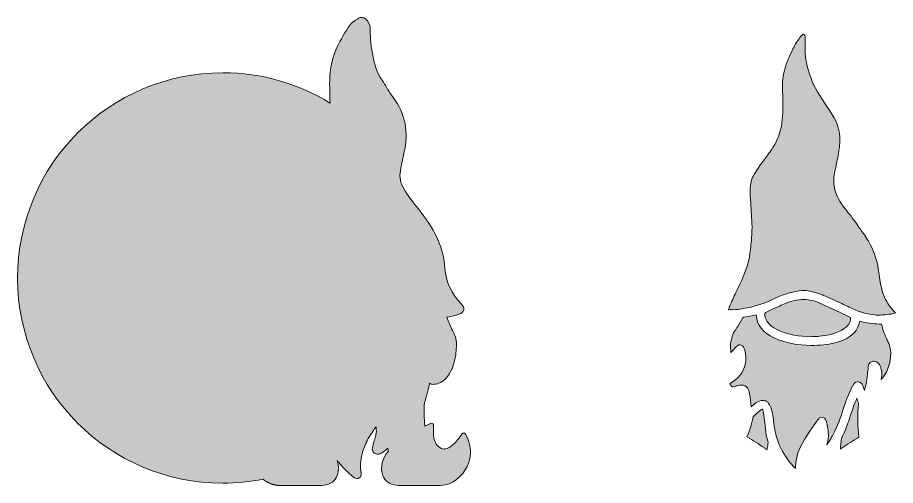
# Model space of a CAD drawing. Extents: x 5196 to 9860, y -2324 to 957.
# Drawn here: x 8253 to 9830, y -1084 to -244 of the extents above; entities that cross this region are included whole.
import ezdxf

# ---------------------------------------------------------------- set-up
doc = ezdxf.new("R2010")
doc.units = 0
doc.header["$MEASUREMENT"] = 0
doc.layers.add('Layer 1', color=7, linetype='Continuous', lineweight=0)

# ---------------------------------------------------------------- blocks, each defined once
blk = doc.blocks.new('Block_7')
at = {"layer": 'Layer 1', "true_color": 0x66b9e0, "transparency": 33554687}
h = blk.add_hatch(color=143, dxfattribs=at)
h.dxf.hatch_style = 2
edge = h.paths.add_edge_path()
edge.add_spline(control_points=[(9830.1, -774.6), (9819.7, -776.7), (9809.1, -777.9), (9799.9, -777.9), (9798.9, -777.9), (9798, -777.9), (9797, -777.9), (9795.9, -777.9), (9794.6, -777.8), (9793, -777.7), (9776.2, -776.5), (9761, -770.2), (9747.1, -763.6), (9742.6, -761.6), (9738.1, -759.5), (9733.6, -757.4), (9723, -752.6), (9712.1, -747.6), (9701.4, -742.8), (9701.2, -742.6), (9700.9, -742.6), (9700.6, -742.5), (9700.5, -742.5), (9700.1, -742.4), (9699.5, -742.1), (9689.6, -738.1), (9677.6, -733.9), (9664.6, -733.9), (9664, -733.9), (9663.4, -733.9), (9662.8, -734), (9662.7, -734), (9662.6, -734), (9662.5, -734), (9647.7, -735.2), (9632.3, -739.4), (9616.7, -746.2), (9616.7, -746.2), (9616.6, -746.3), (9616.5, -746.3), (9613.1, -748), (9609.7, -749.7), (9606.3, -751.2), (9589.7, -758.7), (9574.4, -763.4), (9559.6, -765.6), (9559.5, -765.6), (9559.4, -765.7), (9559.3, -765.7), (9551.1, -767.4), (9543.9, -768.3), (9537.6, -768.3), (9536.4, -768.3), (9535.3, -768.3), (9534.2, -768.2), (9533.9, -768.2), (9533.7, -768.2), (9533.4, -768.2), (9533, -768.2), (9532.4, -768.2), (9531.8, -768.2), (9531.4, -768.3), (9530.8, -768.3), (9530.3, -768.3), (9530.2, -768.3), (9530.1, -768.3), (9529.9, -768.3), (9530.1, -767), (9531.2, -764.5), (9531.7, -763.4), (9531.8, -763.1), (9532, -762.7), (9532.1, -762.4), (9535.7, -754), (9539.7, -745.6), (9543.6, -737.5), (9553, -717.8), (9562.8, -697.5), (9567.3, -675.6), (9567.6, -674.3), (9567.9, -672.9), (9568.1, -671.6), (9568.2, -671.4), (9568.2, -671.1), (9568.2, -670.9), (9568.3, -668.3), (9568.6, -666), (9569.1, -664.4), (9569.2, -664.3), (9569.2, -664.1), (9569.2, -664), (9569.3, -663.8), (9569.3, -663.7), (9569.3, -663.5), (9570.6, -654.1), (9571.6, -642.3), (9572.2, -628.7), (9572.3, -628.6), (9572.3, -628.3), (9572.3, -628.3), (9572.2, -627.3), (9572.3, -626.1), (9572.4, -624.9), (9572.4, -624.9), (9572.4, -624.3), (9572.4, -624.3), (9572.5, -623.2), (9572.6, -622), (9572.6, -620.9), (9572.6, -620.9), (9572.6, -620.8), (9572.6, -620.8), (9572.6, -620.5), (9572.6, -620.3), (9572.6, -620.1), (9572.6, -620.1), (9572.5, -619.1), (9572.5, -619.1), (9571.8, -605.1), (9571, -590.6), (9570.2, -576.4), (9570.2, -576.3), (9570.2, -576.2), (9570.2, -576.1), (9568.5, -558.9), (9568.8, -545.4), (9570.9, -538.1), (9572.6, -532.1), (9574.2, -529.1), (9577.1, -524.6), (9577.1, -524.5), (9577.1, -524.5), (9577.1, -524.5), (9577.2, -524.4), (9577.2, -524.3), (9577.2, -524.2), (9582.1, -515), (9588.5, -506.5), (9594.7, -498.3), (9596.8, -495.6), (9598.9, -492.8), (9600.9, -490), (9606.2, -482.7), (9610.9, -476.1), (9614.8, -468.8), (9614.8, -468.8), (9614.8, -468.8), (9614.8, -468.8), (9614.9, -468.7), (9615, -468.5), (9615, -468.4), (9619.2, -459.3), (9623.9, -446.5), (9625.2, -438.5), (9626.4, -430.8), (9627.3, -422.6), (9627.8, -414.8), (9627.8, -414.7), (9627.8, -414.5), (9627.8, -414.5), (9627.9, -406.3), (9627.9, -398.2), (9627.8, -389.6), (9627.8, -389.6), (9627.8, -388.2), (9627.8, -388.2), (9627.8, -387.3), (9627.8, -386.5), (9627.8, -385.6), (9627.8, -385.6), (9627.8, -385.3), (9627.8, -385.2), (9627.3, -376.7), (9626.8, -367.7), (9627.3, -358.8), (9627.7, -352.2), (9628.7, -346.4), (9630.2, -341.1), (9630.2, -341), (9630.3, -340.9), (9630.3, -340.9), (9632.8, -329.2), (9637.2, -317.6), (9644.7, -303.1), (9644.7, -303), (9644.8, -303), (9644.8, -302.9), (9648, -295.4), (9652.1, -288.2), (9656.9, -281.7), (9657.8, -280.3), (9658.8, -279), (9659.8, -277.8), (9660.8, -276.5), (9661.8, -275.3), (9662.9, -274.6), (9663.6, -274.1), (9664.2, -273.9), (9664.8, -273.8), (9664.9, -273.8), (9664.9, -273.8), (9665, -273.8), (9665.1, -273.8), (9665.2, -273.8), (9665.3, -273.8), (9665.6, -273.9), (9666, -274.1), (9666.3, -274.4), (9666.4, -274.5), (9666.4, -274.5), (9666.5, -274.6), (9667, -275.1), (9667.3, -275.7), (9667.6, -276.4), (9668.2, -278.2), (9668.1, -280.4), (9668.1, -282.8), (9668.1, -282.8), (9668.1, -283.3), (9668.1, -283.3), (9668, -288.3), (9668, -293.3), (9667.9, -298.1), (9667.9, -301), (9667.9, -303.8), (9667.9, -306.6), (9667.9, -306.6), (9667.9, -306.8), (9667.9, -306.8), (9668.2, -314.5), (9669.5, -322.7), (9671.8, -331), (9674.6, -341.3), (9678.2, -352.2), (9682, -362.4), (9682.1, -362.5), (9682.1, -362.6), (9682.1, -362.7), (9682.1, -362.7), (9682.3, -362.9), (9682.3, -362.9), (9682.4, -363.1), (9682.5, -363.4), (9682.6, -363.7), (9692.3, -381.7), (9703.9, -399.1), (9715.1, -415.8), (9715.1, -415.8), (9716.1, -417.2), (9716.1, -417.2), (9727.5, -434.2), (9732, -453), (9729.7, -474.4), (9729.5, -476.1), (9729.3, -477.8), (9729, -479.6), (9728.5, -482.8), (9728, -485.9), (9727.5, -489), (9727.3, -490), (9727.1, -491), (9727, -491.9), (9725.3, -501.5), (9723.4, -510.4), (9721.4, -519), (9719.8, -525.6), (9719.1, -532.1), (9719.3, -538.4), (9719.3, -540.6), (9719.5, -542.8), (9719.8, -545), (9721.2, -556.3), (9725.4, -567), (9732.5, -577.2), (9733.2, -578.2), (9733.8, -579.2), (9734.5, -580.3), (9734.5, -580.3), (9734.5, -580.3), (9734.5, -580.3), (9734.6, -580.4), (9734.7, -580.5), (9734.7, -580.6), (9738, -585), (9741.7, -589.6), (9745.2, -594.1), (9745.9, -595), (9746.6, -595.9), (9747.4, -596.9), (9751.3, -601.8), (9755.2, -606.9), (9758.7, -611.8), (9760.5, -614.2), (9762.1, -616.6), (9763.7, -619), (9763.7, -619.1), (9763.8, -619.2), (9763.9, -619.4), (9766.2, -622.4), (9768.3, -625.4), (9770.3, -628.3), (9781.2, -643.8), (9789.5, -658.2), (9794.5, -674.4), (9794.5, -674.4), (9794.5, -674.4), (9794.5, -674.5), (9797.8, -684), (9799.4, -695), (9800.9, -705.6), (9802.4, -716.8), (9804.1, -728.4), (9807.7, -739), (9807.8, -739.2), (9807.9, -739.4), (9808, -739.6), (9808.7, -741.7), (9809.6, -743.7), (9810.4, -745.6), (9810.5, -745.7), (9810.6, -745.9), (9810.6, -746.1), (9813, -751.2), (9815.8, -756.3), (9818.9, -761), (9819, -761.1), (9819.1, -761.2), (9819.2, -761.3), (9820.9, -763.5), (9822.7, -765.6), (9824.5, -767.8), (9826.4, -770), (9828.3, -772.4), (9830.1, -774.6)], knot_values=[0, 0, 0, 0, 1, 1, 1, 2, 2, 2, 3, 3, 3, 4, 4, 4, 5, 5, 5, 6, 6, 6, 7, 7, 7, 8, 8, 8, 9, 9, 9, 10, 10, 10, 11, 11, 11, 12, 12, 12, 13, 13, 13, 14, 14, 14, 15, 15, 15, 16, 16, 16, 17, 17, 17, 18, 18, 18, 19, 19, 19, 20, 20, 20, 21, 21, 21, 22, 22, 22, 23, 23, 23, 24, 24, 24, 25, 25, 25, 26, 26, 26, 27, 27, 27, 28, 28, 28, 29, 29, 29, 30, 30, 30, 31, 31, 31, 32, 32, 32, 33, 33, 33, 34, 34, 34, 35, 35, 35, 36, 36, 36, 37, 37, 37, 38, 38, 38, 39, 39, 39, 40, 40, 40, 41, 41, 41, 42, 42, 42, 43, 43, 43, 44, 44, 44, 45, 45, 45, 46, 46, 46, 47, 47, 47, 48, 48, 48, 49, 49, 49, 50, 50, 50, 51, 51, 51, 52, 52, 52, 53, 53, 53, 54, 54, 54, 55, 55, 55, 56, 56, 56, 57, 57, 57, 58, 58, 58, 59, 59, 59, 60, 60, 60, 61, 61, 61, 62, 62, 62, 63, 63, 63, 64, 64, 64, 65, 65, 65, 66, 66, 66, 67, 67, 67, 68, 68, 68, 69, 69, 69, 70, 70, 70, 71, 71, 71, 72, 72, 72, 73, 73, 73, 74, 74, 74, 75, 75, 75, 76, 76, 76, 77, 77, 77, 78, 78, 78, 79, 79, 79, 80, 80, 80, 81, 81, 81, 82, 82, 82, 83, 83, 83, 84, 84, 84, 85, 85, 85, 86, 86, 86, 87, 87, 87, 88, 88, 88, 89, 89, 89, 90, 90, 90, 91, 91, 91, 92, 92, 92, 93, 93, 93, 94, 94, 94, 95, 95, 95, 96, 96, 96, 97, 97, 97, 98, 98, 98, 99, 99, 99, 100, 100, 100, 101, 101, 101, 102, 102, 102, 103, 103, 103, 104, 104, 104, 105, 105, 105, 106, 106, 106, 107, 107, 107, 108, 108, 108, 109, 109, 109, 110, 110, 110, 111, 111, 111, 111], degree=3, periodic=0)
at = {"layer": 'Layer 1', "true_color": 0xe89fbb, "transparency": 33554687}
h = blk.add_hatch(color=231, dxfattribs=at)
h.dxf.hatch_style = 2
edge = h.paths.add_edge_path()
edge.add_spline(control_points=[(9749.5, -784.4), (9749.1, -791.5), (9745.5, -797), (9737.6, -802.5), (9724, -811.8), (9707.9, -814.3), (9693.8, -815.9), (9690.2, -816.3), (9686.7, -816.4), (9683.5, -816.5), (9682.2, -816.6), (9681, -816.6), (9679.9, -816.7), (9656.2, -816.4), (9637.3, -812.8), (9620.5, -805.5), (9607.3, -799.9), (9599.6, -792.5), (9596.2, -782.3), (9594.1, -775.9), (9595, -773.7), (9601.2, -771), (9607.2, -768.3), (9613.2, -765.6), (9619.1, -763), (9623, -761.2), (9626.9, -759.4), (9630.9, -757.6), (9642.6, -752.4), (9654, -749.8), (9665, -749.8), (9675.8, -749.8), (9686.6, -752.4), (9697, -757.5), (9714.2, -765.9), (9732.2, -774.2), (9748, -781.4), (9749.3, -782), (9749.6, -782.3), (9749.5, -784.4)], knot_values=[0, 0, 0, 0, 1, 1, 1, 2, 2, 2, 3, 3, 3, 4, 4, 4, 5, 5, 5, 6, 6, 6, 7, 7, 7, 8, 8, 8, 9, 9, 9, 10, 10, 10, 11, 11, 11, 12, 12, 12, 13, 13, 13, 13], degree=3, periodic=0)
at = {"layer": 'Layer 1', "true_color": 0xf1ebea, "transparency": 33554687}
h = blk.add_hatch(color=7, dxfattribs=at)
h.dxf.hatch_style = 2
edge = h.paths.add_edge_path()
edge.add_spline(control_points=[(9804.4, -893.4), (9805.5, -887.9), (9806.2, -882.3), (9804.7, -876.3), (9804.6, -875.8), (9804.4, -875.3), (9804.3, -874.9), (9803.9, -873.2), (9803.5, -871.3), (9802.6, -869.4), (9801.3, -866.8), (9798.3, -860.7), (9791.5, -860.7), (9790.8, -860.7), (9790.1, -860.8), (9789.5, -860.9), (9781.7, -862.2), (9781.1, -869.6), (9780.8, -873.1), (9779.7, -886.9), (9778.3, -900.4), (9774.5, -913.4), (9773.6, -910.8), (9772.8, -908.3), (9771.9, -905.9), (9771.2, -903.8), (9769.2, -898.4), (9763.5, -897.7), (9763.1, -897.7), (9762.7, -897.6), (9762.3, -897.6), (9756.9, -897.6), (9754.6, -902.3), (9753.4, -904.7), (9753.4, -904.7), (9753.2, -905.1), (9753.2, -905.1), (9745.8, -919.8), (9740.3, -933.4), (9736.3, -946.8), (9731.3, -963.6), (9725.5, -978.2), (9718.7, -991.2), (9717.8, -992.9), (9716.9, -994.5), (9716.1, -996), (9713.9, -999.9), (9711.6, -1003.7), (9708.9, -1007.7), (9708.2, -1008.8), (9707.6, -1009.8), (9706.9, -1010.8), (9707.1, -1009.9), (9707.4, -1009.1), (9707.6, -1008.3), (9711.1, -995.7), (9709.6, -983.6), (9706.1, -969.4), (9704.7, -963.5), (9701, -961.4), (9697.9, -961.4), (9696.3, -961.4), (9693.3, -962), (9690.6, -966), (9687.8, -970.1), (9684.9, -974.2), (9682.1, -978.2), (9668.6, -997.3), (9654.7, -1017), (9651.3, -1042.2), (9650.8, -1046), (9650.6, -1049.8), (9650.4, -1053.7), (9628.1, -1030.2), (9615.6, -1004.8), (9612.1, -976.1), (9612, -974.7), (9611.8, -973.2), (9611.6, -971.7), (9610.6, -962.9), (9609.6, -953.7), (9606.6, -944.9), (9603.5, -935.7), (9598.6, -931.1), (9592, -931.1), (9588.3, -931.1), (9584.2, -932.6), (9579.5, -935.7), (9576.3, -937.8), (9573.4, -940.2), (9570.7, -942.7), (9570.3, -934.6), (9569.8, -926.9), (9568.1, -919.2), (9566.4, -911.3), (9563.9, -903.7), (9554, -903.7), (9551.8, -903.7), (9549.1, -904.1), (9545.6, -904.9), (9544.7, -905.1), (9543.8, -905.3), (9542.9, -905.6), (9541.3, -906), (9539.7, -906.4), (9538.2, -906.6), (9538, -906.7), (9537.7, -906.7), (9537.5, -906.7), (9536, -906.7), (9534.8, -906), (9533, -902.1), (9532.8, -901.6), (9532.8, -901.4), (9532.8, -901.4), (9533, -900.9), (9534.6, -899.9), (9535.1, -899.6), (9547.1, -892.4), (9555, -882.9), (9559.1, -870.6), (9562.4, -860.7), (9562.4, -850.5), (9559.1, -839.3), (9557.1, -832.8), (9553.6, -831.4), (9550.9, -831.4), (9548.4, -831.4), (9545.9, -832.7), (9543.3, -835.5), (9540.3, -838.6), (9537.6, -841.7), (9534.6, -845.3), (9533.1, -834.5), (9533.9, -825.1), (9537, -815.8), (9539.2, -809.5), (9542.8, -804.1), (9546.8, -798.3), (9550.3, -793.1), (9553.9, -787.8), (9556.4, -781.7), (9556.5, -781.7), (9556.7, -781.6), (9556.8, -781.6), (9557.1, -781.6), (9557.5, -781.5), (9557.8, -781.5), (9564.4, -780.4), (9572.2, -779.1), (9580.1, -777.7), (9581, -795.9), (9591.6, -809.4), (9612.4, -818.9), (9632.4, -828), (9654, -832.4), (9678.6, -832.4), (9685.9, -832.4), (9693.6, -832), (9701.5, -831.2), (9714.8, -829.8), (9725.5, -827.3), (9734.9, -823.3), (9753.6, -815.5), (9761.7, -806.6), (9766.1, -788.8), (9777.6, -792.3), (9789.4, -794), (9801.3, -794), (9802.4, -794), (9803.5, -794), (9804.6, -794), (9804.6, -794), (9804.9, -794), (9804.9, -794), (9805, -794), (9805.1, -794), (9805.2, -794), (9805.3, -794.1), (9805.3, -794.2), (9805.3, -794.3), (9807.1, -804.6), (9811.3, -813.8), (9815.4, -822.7), (9816.5, -825.1), (9817.6, -827.6), (9818.6, -830), (9826.2, -847.5), (9818.8, -880.1), (9804.4, -893.4)], knot_values=[0, 0, 0, 0, 1, 1, 1, 2, 2, 2, 3, 3, 3, 4, 4, 4, 5, 5, 5, 6, 6, 6, 7, 7, 7, 8, 8, 8, 9, 9, 9, 10, 10, 10, 11, 11, 11, 12, 12, 12, 13, 13, 13, 14, 14, 14, 15, 15, 15, 16, 16, 16, 17, 17, 17, 18, 18, 18, 19, 19, 19, 20, 20, 20, 21, 21, 21, 22, 22, 22, 23, 23, 23, 24, 24, 24, 25, 25, 25, 26, 26, 26, 27, 27, 27, 28, 28, 28, 29, 29, 29, 30, 30, 30, 31, 31, 31, 32, 32, 32, 33, 33, 33, 34, 34, 34, 35, 35, 35, 36, 36, 36, 37, 37, 37, 38, 38, 38, 39, 39, 39, 40, 40, 40, 41, 41, 41, 42, 42, 42, 43, 43, 43, 44, 44, 44, 45, 45, 45, 46, 46, 46, 47, 47, 47, 48, 48, 48, 49, 49, 49, 50, 50, 50, 51, 51, 51, 52, 52, 52, 53, 53, 53, 54, 54, 54, 55, 55, 55, 56, 56, 56, 57, 57, 57, 58, 58, 58, 59, 59, 59, 60, 60, 60, 61, 61, 61, 62, 62, 62, 63, 63, 63, 63], degree=3, periodic=0)
at = {"layer": 'Layer 1', "true_color": 0xe8c1bb, "transparency": 33554687}
h = blk.add_hatch(color=254, dxfattribs=at)
h.dxf.hatch_style = 2
edge = h.paths.add_edge_path()
edge.add_spline(control_points=[(9764.4, -997.2), (9754, -1003.1), (9744, -1009.7), (9734.4, -1016.6), (9733.3, -1017.4), (9732.2, -1018.2), (9731.2, -1019), (9731.1, -1012.8), (9732, -1006.2), (9733, -999.4), (9740.4, -985.8), (9745, -971.6), (9749.5, -957.9), (9753, -947.1), (9756.3, -936.9), (9760.9, -927), (9761.7, -930.1), (9762.6, -933.4), (9763.5, -936.7), (9761.6, -956.7), (9761.8, -977), (9764.4, -997.2)], knot_values=[0, 0, 0, 0, 1, 1, 1, 2, 2, 2, 3, 3, 3, 4, 4, 4, 5, 5, 5, 6, 6, 6, 7, 7, 7, 7], degree=3, periodic=0)
h = blk.add_hatch(color=254, dxfattribs=at)
h.dxf.hatch_style = 2
edge = h.paths.add_edge_path()
edge.add_spline(control_points=[(9601.5, -1007), (9601.2, -1007.7), (9601.1, -1008.4), (9601, -1009.2), (9600.8, -1012.8), (9600, -1016.3), (9598.8, -1019.7), (9597.5, -1018.7), (9596.1, -1017.7), (9594.6, -1016.6), (9584.7, -1009.3), (9574.2, -1002.6), (9563.4, -996.5), (9567.6, -986.7), (9572.3, -974.3), (9574.5, -960.8), (9579.1, -955.7), (9584.1, -951.2), (9589.6, -947.5), (9590.3, -947), (9590.8, -946.8), (9591.1, -946.7), (9591.2, -946.9), (9591.5, -947.4), (9591.8, -948.3), (9593.8, -954.3), (9594.3, -960.5), (9594.9, -967.1), (9595, -968.3), (9595.1, -969.6), (9595.2, -970.8), (9596, -979.1), (9596.9, -986.4), (9598, -993.1), (9598.1, -993.5), (9598.1, -993.9), (9598.1, -994.3), (9598.2, -994.5), (9598.2, -994.7), (9598.3, -994.9), (9599.5, -999.1), (9600.6, -1003.5), (9601.5, -1007)], knot_values=[0, 0, 0, 0, 1, 1, 1, 2, 2, 2, 3, 3, 3, 4, 4, 4, 5, 5, 5, 6, 6, 6, 7, 7, 7, 8, 8, 8, 9, 9, 9, 10, 10, 10, 11, 11, 11, 12, 12, 12, 13, 13, 13, 14, 14, 14, 14], degree=3, periodic=0)
at = {"layer": 'Layer 1'}
for points, knots in [([(9830.1, -774.6), (9819.7, -776.7), (9809.1, -777.9), (9799.9, -777.9), (9798.9, -777.9), (9798, -777.9), (9797, -777.9), (9795.9, -777.9), (9794.6, -777.8), (9793, -777.7), (9776.2, -776.5), (9761, -770.2), (9747.1, -763.6), (9742.6, -761.6), (9738.1, -759.5), (9733.6, -757.4), (9723, -752.6), (9712.1, -747.6), (9701.4, -742.8), (9701.2, -742.6), (9700.9, -742.6), (9700.6, -742.5), (9700.5, -742.5), (9700.1, -742.4), (9699.5, -742.1), (9689.6, -738.1), (9677.6, -733.9), (9664.6, -733.9), (9664, -733.9), (9663.4, -733.9), (9662.8, -734), (9662.7, -734), (9662.6, -734), (9662.5, -734), (9647.7, -735.2), (9632.3, -739.4), (9616.7, -746.2), (9616.7, -746.2), (9616.6, -746.3), (9616.5, -746.3), (9613.1, -748), (9609.7, -749.7), (9606.3, -751.2), (9589.7, -758.7), (9574.4, -763.4), (9559.6, -765.6), (9559.5, -765.6), (9559.4, -765.7), (9559.3, -765.7), (9551.1, -767.4), (9543.9, -768.3), (9537.6, -768.3), (9536.4, -768.3), (9535.3, -768.3), (9534.2, -768.2), (9533.9, -768.2), (9533.7, -768.2), (9533.4, -768.2), (9533, -768.2), (9532.4, -768.2), (9531.8, -768.2), (9531.4, -768.3), (9530.8, -768.3), (9530.3, -768.3), (9530.2, -768.3), (9530.1, -768.3), (9529.9, -768.3), (9530.1, -767), (9531.2, -764.5), (9531.7, -763.4), (9531.8, -763.1), (9532, -762.7), (9532.1, -762.4), (9535.7, -754), (9539.7, -745.6), (9543.6, -737.5), (9553, -717.8), (9562.8, -697.5), (9567.3, -675.6), (9567.6, -674.3), (9567.9, -672.9), (9568.1, -671.6), (9568.2, -671.4), (9568.2, -671.1), (9568.2, -670.9), (9568.3, -668.3), (9568.6, -666), (9569.1, -664.4), (9569.2, -664.3), (9569.2, -664.1), (9569.2, -664), (9569.3, -663.8), (9569.3, -663.7), (9569.3, -663.5), (9570.6, -654.1), (9571.6, -642.3), (9572.2, -628.7), (9572.3, -628.6), (9572.3, -628.3), (9572.3, -628.3), (9572.2, -627.3), (9572.3, -626.1), (9572.4, -624.9), (9572.4, -624.9), (9572.4, -624.3), (9572.4, -624.3), (9572.5, -623.2), (9572.6, -622), (9572.6, -620.9), (9572.6, -620.9), (9572.6, -620.8), (9572.6, -620.8), (9572.6, -620.5), (9572.6, -620.3), (9572.6, -620.1), (9572.6, -620.1), (9572.5, -619.1), (9572.5, -619.1), (9571.8, -605.1), (9571, -590.6), (9570.2, -576.4), (9570.2, -576.3), (9570.2, -576.2), (9570.2, -576.1), (9568.5, -558.9), (9568.8, -545.4), (9570.9, -538.1), (9572.6, -532.1), (9574.2, -529.1), (9577.1, -524.6), (9577.1, -524.5), (9577.1, -524.5), (9577.1, -524.5), (9577.2, -524.4), (9577.2, -524.3), (9577.2, -524.2), (9582.1, -515), (9588.5, -506.5), (9594.7, -498.3), (9596.8, -495.6), (9598.9, -492.8), (9600.9, -490), (9606.2, -482.7), (9610.9, -476.1), (9614.8, -468.8), (9614.8, -468.8), (9614.8, -468.8), (9614.8, -468.8), (9614.9, -468.7), (9615, -468.5), (9615, -468.4), (9619.2, -459.3), (9623.9, -446.5), (9625.2, -438.5), (9626.4, -430.8), (9627.3, -422.6), (9627.8, -414.8), (9627.8, -414.7), (9627.8, -414.5), (9627.8, -414.5), (9627.9, -406.3), (9627.9, -398.2), (9627.8, -389.6), (9627.8, -389.6), (9627.8, -388.2), (9627.8, -388.2), (9627.8, -387.3), (9627.8, -386.5), (9627.8, -385.6), (9627.8, -385.6), (9627.8, -385.3), (9627.8, -385.2), (9627.3, -376.7), (9626.8, -367.7), (9627.3, -358.8), (9627.7, -352.2), (9628.7, -346.4), (9630.2, -341.1), (9630.2, -341), (9630.3, -340.9), (9630.3, -340.9), (9632.8, -329.2), (9637.2, -317.6), (9644.7, -303.1), (9644.7, -303), (9644.8, -303), (9644.8, -302.9), (9648, -295.4), (9652.1, -288.2), (9656.9, -281.7), (9657.8, -280.3), (9658.8, -279), (9659.8, -277.8), (9660.8, -276.5), (9661.8, -275.3), (9662.9, -274.6), (9663.6, -274.1), (9664.2, -273.9), (9664.8, -273.8), (9664.9, -273.8), (9664.9, -273.8), (9665, -273.8), (9665.1, -273.8), (9665.2, -273.8), (9665.3, -273.8), (9665.6, -273.9), (9666, -274.1), (9666.3, -274.4), (9666.4, -274.5), (9666.4, -274.5), (9666.5, -274.6), (9667, -275.1), (9667.3, -275.7), (9667.6, -276.4), (9668.2, -278.2), (9668.1, -280.4), (9668.1, -282.8), (9668.1, -282.8), (9668.1, -283.3), (9668.1, -283.3), (9668, -288.3), (9668, -293.3), (9667.9, -298.1), (9667.9, -301), (9667.9, -303.8), (9667.9, -306.6), (9667.9, -306.6), (9667.9, -306.8), (9667.9, -306.8), (9668.2, -314.5), (9669.5, -322.7), (9671.8, -331), (9674.6, -341.3), (9678.2, -352.2), (9682, -362.4), (9682.1, -362.5), (9682.1, -362.6), (9682.1, -362.7), (9682.1, -362.7), (9682.3, -362.9), (9682.3, -362.9), (9682.4, -363.1), (9682.5, -363.4), (9682.6, -363.7), (9692.3, -381.7), (9703.9, -399.1), (9715.1, -415.8), (9715.1, -415.8), (9716.1, -417.2), (9716.1, -417.2), (9727.5, -434.2), (9732, -453), (9729.7, -474.4), (9729.5, -476.1), (9729.3, -477.8), (9729, -479.6), (9728.5, -482.8), (9728, -485.9), (9727.5, -489), (9727.3, -490), (9727.1, -491), (9727, -491.9), (9725.3, -501.5), (9723.4, -510.4), (9721.4, -519), (9719.8, -525.6), (9719.1, -532.1), (9719.3, -538.4), (9719.3, -540.6), (9719.5, -542.8), (9719.8, -545), (9721.2, -556.3), (9725.4, -567), (9732.5, -577.2), (9733.2, -578.2), (9733.8, -579.2), (9734.5, -580.3), (9734.5, -580.3), (9734.5, -580.3), (9734.5, -580.3), (9734.6, -580.4), (9734.7, -580.5), (9734.7, -580.6), (9738, -585), (9741.7, -589.6), (9745.2, -594.1), (9745.9, -595), (9746.6, -595.9), (9747.4, -596.9), (9751.3, -601.8), (9755.2, -606.9), (9758.7, -611.8), (9760.5, -614.2), (9762.1, -616.6), (9763.7, -619), (9763.7, -619.1), (9763.8, -619.2), (9763.9, -619.4), (9766.2, -622.4), (9768.3, -625.4), (9770.3, -628.3), (9781.2, -643.8), (9789.5, -658.2), (9794.5, -674.4), (9794.5, -674.4), (9794.5, -674.4), (9794.5, -674.5), (9797.8, -684), (9799.4, -695), (9800.9, -705.6), (9802.4, -716.8), (9804.1, -728.4), (9807.7, -739), (9807.8, -739.2), (9807.9, -739.4), (9808, -739.6), (9808.7, -741.7), (9809.6, -743.7), (9810.4, -745.6), (9810.5, -745.7), (9810.6, -745.9), (9810.6, -746.1), (9813, -751.2), (9815.8, -756.3), (9818.9, -761), (9819, -761.1), (9819.1, -761.2), (9819.2, -761.3), (9820.9, -763.5), (9822.7, -765.6), (9824.5, -767.8), (9826.4, -770), (9828.3, -772.4), (9830.1, -774.6)], [0, 0, 0, 0, 1, 1, 1, 2, 2, 2, 3, 3, 3, 4, 4, 4, 5, 5, 5, 6, 6, 6, 7, 7, 7, 8, 8, 8, 9, 9, 9, 10, 10, 10, 11, 11, 11, 12, 12, 12, 13, 13, 13, 14, 14, 14, 15, 15, 15, 16, 16, 16, 17, 17, 17, 18, 18, 18, 19, 19, 19, 20, 20, 20, 21, 21, 21, 22, 22, 22, 23, 23, 23, 24, 24, 24, 25, 25, 25, 26, 26, 26, 27, 27, 27, 28, 28, 28, 29, 29, 29, 30, 30, 30, 31, 31, 31, 32, 32, 32, 33, 33, 33, 34, 34, 34, 35, 35, 35, 36, 36, 36, 37, 37, 37, 38, 38, 38, 39, 39, 39, 40, 40, 40, 41, 41, 41, 42, 42, 42, 43, 43, 43, 44, 44, 44, 45, 45, 45, 46, 46, 46, 47, 47, 47, 48, 48, 48, 49, 49, 49, 50, 50, 50, 51, 51, 51, 52, 52, 52, 53, 53, 53, 54, 54, 54, 55, 55, 55, 56, 56, 56, 57, 57, 57, 58, 58, 58, 59, 59, 59, 60, 60, 60, 61, 61, 61, 62, 62, 62, 63, 63, 63, 64, 64, 64, 65, 65, 65, 66, 66, 66, 67, 67, 67, 68, 68, 68, 69, 69, 69, 70, 70, 70, 71, 71, 71, 72, 72, 72, 73, 73, 73, 74, 74, 74, 75, 75, 75, 76, 76, 76, 77, 77, 77, 78, 78, 78, 79, 79, 79, 80, 80, 80, 81, 81, 81, 82, 82, 82, 83, 83, 83, 84, 84, 84, 85, 85, 85, 86, 86, 86, 87, 87, 87, 88, 88, 88, 89, 89, 89, 90, 90, 90, 91, 91, 91, 92, 92, 92, 93, 93, 93, 94, 94, 94, 95, 95, 95, 96, 96, 96, 97, 97, 97, 98, 98, 98, 99, 99, 99, 100, 100, 100, 101, 101, 101, 102, 102, 102, 103, 103, 103, 104, 104, 104, 105, 105, 105, 106, 106, 106, 107, 107, 107, 108, 108, 108, 109, 109, 109, 110, 110, 110, 111, 111, 111, 111]), ([(9749.5, -784.4), (9749.1, -791.5), (9745.5, -797), (9737.6, -802.5), (9724, -811.8), (9707.9, -814.3), (9693.8, -815.9), (9690.2, -816.3), (9686.7, -816.4), (9683.5, -816.5), (9682.2, -816.6), (9681, -816.6), (9679.9, -816.7), (9656.2, -816.4), (9637.3, -812.8), (9620.5, -805.5), (9607.3, -799.9), (9599.6, -792.5), (9596.2, -782.3), (9594.1, -775.9), (9595, -773.7), (9601.2, -771), (9607.2, -768.3), (9613.2, -765.6), (9619.1, -763), (9623, -761.2), (9626.9, -759.4), (9630.9, -757.6), (9642.6, -752.4), (9654, -749.8), (9665, -749.8), (9675.8, -749.8), (9686.6, -752.4), (9697, -757.5), (9714.2, -765.9), (9732.2, -774.2), (9748, -781.4), (9749.3, -782), (9749.6, -782.3), (9749.5, -784.4)], [0, 0, 0, 0, 1, 1, 1, 2, 2, 2, 3, 3, 3, 4, 4, 4, 5, 5, 5, 6, 6, 6, 7, 7, 7, 8, 8, 8, 9, 9, 9, 10, 10, 10, 11, 11, 11, 12, 12, 12, 13, 13, 13, 13]), ([(9804.4, -893.4), (9805.5, -887.9), (9806.2, -882.3), (9804.7, -876.3), (9804.6, -875.8), (9804.4, -875.3), (9804.3, -874.9), (9803.9, -873.2), (9803.5, -871.3), (9802.6, -869.4), (9801.3, -866.8), (9798.3, -860.7), (9791.5, -860.7), (9790.8, -860.7), (9790.1, -860.8), (9789.5, -860.9), (9781.7, -862.2), (9781.1, -869.6), (9780.8, -873.1), (9779.7, -886.9), (9778.3, -900.4), (9774.5, -913.4), (9773.6, -910.8), (9772.8, -908.3), (9771.9, -905.9), (9771.2, -903.8), (9769.2, -898.4), (9763.5, -897.7), (9763.1, -897.7), (9762.7, -897.6), (9762.3, -897.6), (9756.9, -897.6), (9754.6, -902.3), (9753.4, -904.7), (9753.4, -904.7), (9753.2, -905.1), (9753.2, -905.1), (9745.8, -919.8), (9740.3, -933.4), (9736.3, -946.8), (9731.3, -963.6), (9725.5, -978.2), (9718.7, -991.2), (9717.8, -992.9), (9716.9, -994.5), (9716.1, -996), (9713.9, -999.9), (9711.6, -1003.7), (9708.9, -1007.7), (9708.2, -1008.8), (9707.6, -1009.8), (9706.9, -1010.8), (9707.1, -1009.9), (9707.4, -1009.1), (9707.6, -1008.3), (9711.1, -995.7), (9709.6, -983.6), (9706.1, -969.4), (9704.7, -963.5), (9701, -961.4), (9697.9, -961.4), (9696.3, -961.4), (9693.3, -962), (9690.6, -966), (9687.8, -970.1), (9684.9, -974.2), (9682.1, -978.2), (9668.6, -997.3), (9654.7, -1017), (9651.3, -1042.2), (9650.8, -1046), (9650.6, -1049.8), (9650.4, -1053.7), (9628.1, -1030.2), (9615.6, -1004.8), (9612.1, -976.1), (9612, -974.7), (9611.8, -973.2), (9611.6, -971.7), (9610.6, -962.9), (9609.6, -953.7), (9606.6, -944.9), (9603.5, -935.7), (9598.6, -931.1), (9592, -931.1), (9588.3, -931.1), (9584.2, -932.6), (9579.5, -935.7), (9576.3, -937.8), (9573.4, -940.2), (9570.7, -942.7), (9570.3, -934.6), (9569.8, -926.9), (9568.1, -919.2), (9566.4, -911.3), (9563.9, -903.7), (9554, -903.7), (9551.8, -903.7), (9549.1, -904.1), (9545.6, -904.9), (9544.7, -905.1), (9543.8, -905.3), (9542.9, -905.6), (9541.3, -906), (9539.7, -906.4), (9538.2, -906.6), (9538, -906.7), (9537.7, -906.7), (9537.5, -906.7), (9536, -906.7), (9534.8, -906), (9533, -902.1), (9532.8, -901.6), (9532.8, -901.4), (9532.8, -901.4), (9533, -900.9), (9534.6, -899.9), (9535.1, -899.6), (9547.1, -892.4), (9555, -882.9), (9559.1, -870.6), (9562.4, -860.7), (9562.4, -850.5), (9559.1, -839.3), (9557.1, -832.8), (9553.6, -831.4), (9550.9, -831.4), (9548.4, -831.4), (9545.9, -832.7), (9543.3, -835.5), (9540.3, -838.6), (9537.6, -841.7), (9534.6, -845.3), (9533.1, -834.5), (9533.9, -825.1), (9537, -815.8), (9539.2, -809.5), (9542.8, -804.1), (9546.8, -798.3), (9550.3, -793.1), (9553.9, -787.8), (9556.4, -781.7), (9556.5, -781.7), (9556.7, -781.6), (9556.8, -781.6), (9557.1, -781.6), (9557.5, -781.5), (9557.8, -781.5), (9564.4, -780.4), (9572.2, -779.1), (9580.1, -777.7), (9581, -795.9), (9591.6, -809.4), (9612.4, -818.9), (9632.4, -828), (9654, -832.4), (9678.6, -832.4), (9685.9, -832.4), (9693.6, -832), (9701.5, -831.2), (9714.8, -829.8), (9725.5, -827.3), (9734.9, -823.3), (9753.6, -815.5), (9761.7, -806.6), (9766.1, -788.8), (9777.6, -792.3), (9789.4, -794), (9801.3, -794), (9802.4, -794), (9803.5, -794), (9804.6, -794), (9804.6, -794), (9804.9, -794), (9804.9, -794), (9805, -794), (9805.1, -794), (9805.2, -794), (9805.3, -794.1), (9805.3, -794.2), (9805.3, -794.3), (9807.1, -804.6), (9811.3, -813.8), (9815.4, -822.7), (9816.5, -825.1), (9817.6, -827.6), (9818.6, -830), (9826.2, -847.5), (9818.8, -880.1), (9804.4, -893.4)], [0, 0, 0, 0, 1, 1, 1, 2, 2, 2, 3, 3, 3, 4, 4, 4, 5, 5, 5, 6, 6, 6, 7, 7, 7, 8, 8, 8, 9, 9, 9, 10, 10, 10, 11, 11, 11, 12, 12, 12, 13, 13, 13, 14, 14, 14, 15, 15, 15, 16, 16, 16, 17, 17, 17, 18, 18, 18, 19, 19, 19, 20, 20, 20, 21, 21, 21, 22, 22, 22, 23, 23, 23, 24, 24, 24, 25, 25, 25, 26, 26, 26, 27, 27, 27, 28, 28, 28, 29, 29, 29, 30, 30, 30, 31, 31, 31, 32, 32, 32, 33, 33, 33, 34, 34, 34, 35, 35, 35, 36, 36, 36, 37, 37, 37, 38, 38, 38, 39, 39, 39, 40, 40, 40, 41, 41, 41, 42, 42, 42, 43, 43, 43, 44, 44, 44, 45, 45, 45, 46, 46, 46, 47, 47, 47, 48, 48, 48, 49, 49, 49, 50, 50, 50, 51, 51, 51, 52, 52, 52, 53, 53, 53, 54, 54, 54, 55, 55, 55, 56, 56, 56, 57, 57, 57, 58, 58, 58, 59, 59, 59, 60, 60, 60, 61, 61, 61, 62, 62, 62, 63, 63, 63, 63]), ([(9764.4, -997.2), (9754, -1003.1), (9744, -1009.7), (9734.4, -1016.6), (9733.3, -1017.4), (9732.2, -1018.2), (9731.2, -1019), (9731.1, -1012.8), (9732, -1006.2), (9733, -999.4), (9740.4, -985.8), (9745, -971.6), (9749.5, -957.9), (9753, -947.1), (9756.3, -936.9), (9760.9, -927), (9761.7, -930.1), (9762.6, -933.4), (9763.5, -936.7), (9761.6, -956.7), (9761.8, -977), (9764.4, -997.2)], [0, 0, 0, 0, 1, 1, 1, 2, 2, 2, 3, 3, 3, 4, 4, 4, 5, 5, 5, 6, 6, 6, 7, 7, 7, 7]), ([(9601.5, -1007), (9601.2, -1007.7), (9601.1, -1008.4), (9601, -1009.2), (9600.8, -1012.8), (9600, -1016.3), (9598.8, -1019.7), (9597.5, -1018.7), (9596.1, -1017.7), (9594.6, -1016.6), (9584.7, -1009.3), (9574.2, -1002.6), (9563.4, -996.5), (9567.6, -986.7), (9572.3, -974.3), (9574.5, -960.8), (9579.1, -955.7), (9584.1, -951.2), (9589.6, -947.5), (9590.3, -947), (9590.8, -946.8), (9591.1, -946.7), (9591.2, -946.9), (9591.5, -947.4), (9591.8, -948.3), (9593.8, -954.3), (9594.3, -960.5), (9594.9, -967.1), (9595, -968.3), (9595.1, -969.6), (9595.2, -970.8), (9596, -979.1), (9596.9, -986.4), (9598, -993.1), (9598.1, -993.5), (9598.1, -993.9), (9598.1, -994.3), (9598.2, -994.5), (9598.2, -994.7), (9598.3, -994.9), (9599.5, -999.1), (9600.6, -1003.5), (9601.5, -1007)], [0, 0, 0, 0, 1, 1, 1, 2, 2, 2, 3, 3, 3, 4, 4, 4, 5, 5, 5, 6, 6, 6, 7, 7, 7, 8, 8, 8, 9, 9, 9, 10, 10, 10, 11, 11, 11, 12, 12, 12, 13, 13, 13, 14, 14, 14, 14])]:
    blk.add_open_spline(points, degree=3, knots=knots, dxfattribs=at)

msp = doc.modelspace()

# ---------------------------------------------------------------- hatches: boundary and pattern name
at = {"layer": 'Layer 1', "true_color": 0xe6e7e8, "transparency": 33554687}
h = msp.add_hatch(color=254, dxfattribs=at)
h.dxf.hatch_style = 2
edge = h.paths.add_edge_path()
edge.add_spline(control_points=[(9057.9, -991.6), (9057.2, -990.5), (9055.9, -989.7), (9054.5, -989.7), (9054.5, -989.7), (9054.5, -989.7), (9054.5, -989.7), (9053.1, -989.7), (9051.8, -990.5), (9051.1, -991.6), (9046.7, -998.8), (9041.3, -1005.2), (9035.1, -1010.8), (9031.6, -1013.9), (9026.5, -1018), (9020.8, -1018.4), (9020.5, -1018.4), (9020.1, -1018.5), (9019.8, -1018.5), (9012, -1018.5), (9005.2, -1011.4), (9002.6, -1004.4), (8999.3, -995.7), (9000, -985.5), (9000.6, -976.6), (9000.7, -975.2), (9000.1, -973.8), (8998.9, -973), (8998.2, -972.5), (8997.4, -972.3), (8996.6, -972.3), (8996.1, -972.3), (8995.5, -972.4), (8995, -972.6), (8991.6, -974.2), (8988.2, -975.8), (8984.9, -977.4), (8983.5, -963.4), (8983.2, -949.2), (8984.2, -935), (8985.1, -933.5), (8985.5, -931.9), (8985.8, -930.6), (8985.9, -930.2), (8986, -929.8), (8986.1, -929.4), (8989.1, -919.3), (8991.5, -909.6), (8993.3, -900.3), (8995, -901.6), (8997.2, -902.3), (9000, -902.3), (9000.9, -902.3), (9001.9, -902.2), (9002.8, -902.1), (9003.2, -902), (9003.5, -902), (9003.9, -901.9), (9003.9, -901.9), (9004.2, -901.9), (9004.2, -901.9), (9012.5, -900.5), (9019.9, -895.8), (9025.1, -888.8), (9027.8, -885.1), (9030.4, -880.7), (9033.3, -875), (9033.7, -874.3), (9034.1, -873.2), (9037.4, -862.2), (9040, -853.9), (9041.3, -844.8), (9041.4, -835.2), (9041.4, -833.4), (9041.4, -831.5), (9041.6, -829.5), (9042.1, -821.1), (9038.3, -813.5), (9034.9, -806.7), (9034.9, -806.7), (9034.4, -805.7), (9034.4, -805.7), (9030.1, -797.2), (9027.1, -790), (9024.8, -782.9), (9024.6, -782.4), (9024.5, -782.1), (9024.5, -781.9), (9024.7, -781.8), (9025, -781.7), (9025.5, -781.6), (9033.2, -780.1), (9039.6, -778.6), (9045.9, -776.4), (9050.9, -774.6), (9053.9, -772), (9054.7, -768.6), (9055.4, -765.2), (9054, -761.7), (9050.3, -758), (9032.5, -740.3), (9022.6, -718.5), (9020.9, -693.4), (9018.7, -659.5), (9005.4, -628.7), (8978.1, -593.7), (8978.1, -593.7), (8972.7, -586.8), (8972.7, -586.8), (8963.2, -574.7), (8954.8, -563.7), (8947.5, -551.8), (8941, -541), (8938.8, -530.3), (8940.9, -518.9), (8940.9, -518.4), (8941, -517.9), (8941.1, -517.4), (8942.1, -513.1), (8942.9, -508.8), (8943.7, -504.6), (8944.8, -498.9), (8946, -492.9), (8947.3, -487.2), (8956.1, -449), (8949.9, -416.4), (8928.2, -387.5), (8924, -382), (8920.2, -375.8), (8916.6, -369.9), (8913.9, -365.4), (8911.1, -360.8), (8908, -356.4), (8889.9, -329.8), (8886.7, -286.1), (8886.5, -262.4), (8886.4, -256.7), (8883.1, -249.8), (8878.6, -246.3), (8876.6, -244.6), (8873.9, -243.7), (8871, -243.7), (8868.5, -243.7), (8866, -244.4), (8864.2, -245.7), (8859, -249.3), (8852.4, -254.1), (8850.7, -256.6), (8831.7, -284.5), (8819.2, -307.9), (8815.2, -338.5), (8813.8, -349.2), (8813.8, -359.8), (8813.9, -367.8), (8813.9, -372), (8814.1, -376.3), (8814.2, -380.5), (8814.2, -380.5), (8814.3, -385.1), (8814.3, -385.1), (8814.3, -387), (8814.4, -388.8), (8814.4, -390.6), (8814.5, -393), (8814.5, -395.2), (8814.5, -397.3), (8758.4, -362.8), (8692.4, -342.9), (8621.8, -342.9), (8418.3, -342.9), (8253.3, -507.9), (8253.3, -711.4), (8253.3, -914.9), (8418.3, -1079.8), (8621.8, -1079.8), (8646.6, -1079.8), (8670.9, -1077.4), (8694.3, -1072.7), (8695.3, -1073.5), (8696.2, -1074.2), (8697.2, -1074.9), (8697.6, -1075.2), (8698.1, -1075.5), (8698.4, -1075.7), (8698.7, -1075.9), (8699, -1076.1), (8699.2, -1076.2), (8700, -1076.7), (8700.8, -1077.2), (8701.8, -1077.7), (8702.3, -1078), (8702.8, -1078.3), (8703.3, -1078.6), (8703.3, -1078.6), (8703.8, -1078.8), (8703.8, -1078.8), (8704.1, -1079), (8704.4, -1079.1), (8704.7, -1079.3), (8705.8, -1079.8), (8707, -1080.4), (8708.2, -1080.8), (8708.7, -1081), (8709.1, -1081.2), (8709.6, -1081.3), (8710.2, -1081.5), (8710.8, -1081.8), (8711.5, -1082), (8712, -1082.1), (8712.6, -1082.3), (8713.1, -1082.4), (8713.2, -1082.4), (8713.2, -1082.4), (8713.3, -1082.5), (8713.7, -1082.6), (8714.1, -1082.7), (8714.5, -1082.8), (8714.8, -1082.8), (8715, -1082.9), (8715.2, -1082.9), (8715.6, -1083), (8716, -1083.1), (8716.4, -1083.1), (8716.6, -1083.2), (8716.8, -1083.2), (8717, -1083.3), (8717.4, -1083.3), (8717.7, -1083.4), (8718.1, -1083.4), (8718.4, -1083.5), (8718.6, -1083.5), (8718.9, -1083.5), (8719, -1083.5), (8719, -1083.5), (8719, -1083.5), (8719.4, -1083.6), (8719.8, -1083.6), (8720.2, -1083.7), (8720.8, -1083.7), (8721.4, -1083.8), (8722, -1083.8), (8722.6, -1083.8), (8723.2, -1083.8), (8723.8, -1083.8), (8723.8, -1083.8), (8799.2, -1083.8), (8799.2, -1083.8), (8811.6, -1083.8), (8821.2, -1078.6), (8826.1, -1069.1), (8830.6, -1060.6), (8830.8, -1049.6), (8827.3, -1039.1), (8827.3, -1039.1), (8828, -1040.1), (8828, -1040.1), (8829.8, -1042.3), (8831.7, -1044.7), (8833.8, -1046.9), (8834.5, -1047.7), (8835.2, -1048.5), (8835.9, -1049.3), (8836.1, -1049.5), (8836.3, -1049.7), (8836.5, -1049.9), (8837, -1050.5), (8837.6, -1051.1), (8838.1, -1051.6), (8840.8, -1054.4), (8843.6, -1057.2), (8846.7, -1060.1), (8846.7, -1060.1), (8846.9, -1060.3), (8846.9, -1060.3), (8847.6, -1060.9), (8848.2, -1061.5), (8848.9, -1062.2), (8850.7, -1063.8), (8852.5, -1065.4), (8854.3, -1067), (8856.7, -1069.1), (8859.5, -1071.3), (8863, -1071.3), (8864.2, -1071.3), (8865.3, -1071), (8866.3, -1070.6), (8872, -1068.1), (8870.8, -1062.4), (8870.3, -1060), (8870.2, -1059.5), (8870.1, -1059), (8870, -1058.6), (8868.1, -1040.7), (8871, -1024.3), (8878.9, -1008.4), (8879.1, -1008), (8879.3, -1007.4), (8879.7, -1006.7), (8881.3, -1003.2), (8884.5, -996.5), (8887.5, -992.7), (8888.9, -990.9), (8890, -989.4), (8890.9, -988), (8890.9, -988), (8891, -987.7), (8891, -987.7), (8893.1, -984.5), (8895, -981.4), (8897.2, -978.4), (8897.2, -978.9), (8897.2, -979.5), (8897.3, -980), (8897.3, -980), (8897.4, -981.1), (8897.4, -981.1), (8897.9, -986.8), (8897.9, -986.8), (8897, -993.3), (8896.1, -997.2), (8895.1, -1000.1), (8894.1, -1003.2), (8893.2, -1006), (8892.3, -1009), (8891.4, -1012.7), (8891.4, -1012.7), (8891.2, -1013.5), (8891.2, -1013.5), (8890.3, -1016.4), (8888.8, -1021.8), (8893.8, -1025.7), (8895.7, -1027.2), (8897.8, -1027.9), (8900.1, -1027.9), (8903.4, -1027.9), (8906.2, -1026.4), (8908, -1025.2), (8911.8, -1022.8), (8915.3, -1020), (8918.3, -1016.8), (8918.6, -1018.7), (8918.9, -1020.6), (8919.4, -1022.4), (8918, -1024), (8916.8, -1025.6), (8915.6, -1027.2), (8906.5, -1040.4), (8904.5, -1057.2), (8910.7, -1069.1), (8915.7, -1078.6), (8925.3, -1083.8), (8937.7, -1083.8), (8937.7, -1083.8), (9013, -1083.8), (9013, -1083.8), (9034.7, -1083.8), (9052.6, -1066.7), (9060.8, -1049.8), (9069.6, -1031.6), (9068.5, -1008.8), (9057.9, -991.6)], knot_values=[0, 0, 0, 0, 1, 1, 1, 2, 2, 2, 3, 3, 3, 4, 4, 4, 5, 5, 5, 6, 6, 6, 7, 7, 7, 8, 8, 8, 9, 9, 9, 10, 10, 10, 11, 11, 11, 12, 12, 12, 13, 13, 13, 14, 14, 14, 15, 15, 15, 16, 16, 16, 17, 17, 17, 18, 18, 18, 19, 19, 19, 20, 20, 20, 21, 21, 21, 22, 22, 22, 23, 23, 23, 24, 24, 24, 25, 25, 25, 26, 26, 26, 27, 27, 27, 28, 28, 28, 29, 29, 29, 30, 30, 30, 31, 31, 31, 32, 32, 32, 33, 33, 33, 34, 34, 34, 35, 35, 35, 36, 36, 36, 37, 37, 37, 38, 38, 38, 39, 39, 39, 40, 40, 40, 41, 41, 41, 42, 42, 42, 43, 43, 43, 44, 44, 44, 45, 45, 45, 46, 46, 46, 47, 47, 47, 48, 48, 48, 49, 49, 49, 50, 50, 50, 51, 51, 51, 52, 52, 52, 53, 53, 53, 54, 54, 54, 55, 55, 55, 56, 56, 56, 57, 57, 57, 58, 58, 58, 59, 59, 59, 60, 60, 60, 61, 61, 61, 62, 62, 62, 63, 63, 63, 64, 64, 64, 65, 65, 65, 66, 66, 66, 67, 67, 67, 68, 68, 68, 69, 69, 69, 70, 70, 70, 71, 71, 71, 72, 72, 72, 73, 73, 73, 74, 74, 74, 75, 75, 75, 76, 76, 76, 77, 77, 77, 78, 78, 78, 79, 79, 79, 80, 80, 80, 81, 81, 81, 82, 82, 82, 83, 83, 83, 84, 84, 84, 85, 85, 85, 86, 86, 86, 87, 87, 87, 88, 88, 88, 89, 89, 89, 90, 90, 90, 91, 91, 91, 92, 92, 92, 93, 93, 93, 94, 94, 94, 95, 95, 95, 96, 96, 96, 97, 97, 97, 98, 98, 98, 99, 99, 99, 100, 100, 100, 101, 101, 101, 102, 102, 102, 103, 103, 103, 104, 104, 104, 105, 105, 105, 106, 106, 106, 107, 107, 107, 108, 108, 108, 109, 109, 109, 110, 110, 110, 111, 111, 111, 112, 112, 112, 113, 113, 113, 114, 114, 114, 115, 115, 115, 116, 116, 116, 117, 117, 117, 118, 118, 118, 119, 119, 119, 120, 120, 120, 120], degree=3, periodic=0)

# ---------------------------------------------------------------- linework, layer by layer
at = {"layer": 'Layer 1'}
msp.add_open_spline([(9057.9, -991.6), (9057.2, -990.5), (9055.9, -989.7), (9054.5, -989.7), (9054.5, -989.7), (9054.5, -989.7), (9054.5, -989.7), (9053.1, -989.7), (9051.8, -990.5), (9051.1, -991.6), (9046.7, -998.8), (9041.3, -1005.2), (9035.1, -1010.8), (9031.6, -1013.9), (9026.5, -1018), (9020.8, -1018.4), (9020.5, -1018.4), (9020.1, -1018.5), (9019.8, -1018.5), (9012, -1018.5), (9005.2, -1011.4), (9002.6, -1004.4), (8999.3, -995.7), (9000, -985.5), (9000.6, -976.6), (9000.7, -975.2), (9000.1, -973.8), (8998.9, -973), (8998.2, -972.5), (8997.4, -972.3), (8996.6, -972.3), (8996.1, -972.3), (8995.5, -972.4), (8995, -972.6), (8991.6, -974.2), (8988.2, -975.8), (8984.9, -977.4), (8983.5, -963.4), (8983.2, -949.2), (8984.2, -935), (8985.1, -933.5), (8985.5, -931.9), (8985.8, -930.6), (8985.9, -930.2), (8986, -929.8), (8986.1, -929.4), (8989.1, -919.3), (8991.5, -909.6), (8993.3, -900.3), (8995, -901.6), (8997.2, -902.3), (9000, -902.3), (9000.9, -902.3), (9001.9, -902.2), (9002.8, -902.1), (9003.2, -902), (9003.5, -902), (9003.9, -901.9), (9003.9, -901.9), (9004.2, -901.9), (9004.2, -901.9), (9012.5, -900.5), (9019.9, -895.8), (9025.1, -888.8), (9027.8, -885.1), (9030.4, -880.7), (9033.3, -875), (9033.7, -874.3), (9034.1, -873.2), (9037.4, -862.2), (9040, -853.9), (9041.3, -844.8), (9041.4, -835.2), (9041.4, -833.4), (9041.4, -831.5), (9041.6, -829.5), (9042.1, -821.1), (9038.3, -813.5), (9034.9, -806.7), (9034.9, -806.7), (9034.4, -805.7), (9034.4, -805.7), (9030.1, -797.2), (9027.1, -790), (9024.8, -782.9), (9024.6, -782.4), (9024.5, -782.1), (9024.5, -781.9), (9024.7, -781.8), (9025, -781.7), (9025.5, -781.6), (9033.2, -780.1), (9039.6, -778.6), (9045.9, -776.4), (9050.9, -774.6), (9053.9, -772), (9054.7, -768.6), (9055.4, -765.2), (9054, -761.7), (9050.3, -758), (9032.5, -740.3), (9022.6, -718.5), (9020.9, -693.4), (9018.7, -659.5), (9005.4, -628.7), (8978.1, -593.7), (8978.1, -593.7), (8972.7, -586.8), (8972.7, -586.8), (8963.2, -574.7), (8954.8, -563.7), (8947.5, -551.8), (8941, -541), (8938.8, -530.3), (8940.9, -518.9), (8940.9, -518.4), (8941, -517.9), (8941.1, -517.4), (8942.1, -513.1), (8942.9, -508.8), (8943.7, -504.6), (8944.8, -498.9), (8946, -492.9), (8947.3, -487.2), (8956.1, -449), (8949.9, -416.4), (8928.2, -387.5), (8924, -382), (8920.2, -375.8), (8916.6, -369.9), (8913.9, -365.4), (8911.1, -360.8), (8908, -356.4), (8889.9, -329.8), (8886.7, -286.1), (8886.5, -262.4), (8886.4, -256.7), (8883.1, -249.8), (8878.6, -246.3), (8876.6, -244.6), (8873.9, -243.7), (8871, -243.7), (8868.5, -243.7), (8866, -244.4), (8864.2, -245.7), (8859, -249.3), (8852.4, -254.1), (8850.7, -256.6), (8831.7, -284.5), (8819.2, -307.9), (8815.2, -338.5), (8813.8, -349.2), (8813.8, -359.8), (8813.9, -367.8), (8813.9, -372), (8814.1, -376.3), (8814.2, -380.5), (8814.2, -380.5), (8814.3, -385.1), (8814.3, -385.1), (8814.3, -387), (8814.4, -388.8), (8814.4, -390.6), (8814.5, -393), (8814.5, -395.2), (8814.5, -397.3), (8758.4, -362.8), (8692.4, -342.9), (8621.8, -342.9), (8418.3, -342.9), (8253.3, -507.9), (8253.3, -711.4), (8253.3, -914.9), (8418.3, -1079.8), (8621.8, -1079.8), (8646.6, -1079.8), (8670.9, -1077.4), (8694.3, -1072.7), (8695.3, -1073.5), (8696.2, -1074.2), (8697.2, -1074.9), (8697.6, -1075.2), (8698.1, -1075.5), (8698.4, -1075.7), (8698.7, -1075.9), (8699, -1076.1), (8699.2, -1076.2), (8700, -1076.7), (8700.8, -1077.2), (8701.8, -1077.7), (8702.3, -1078), (8702.8, -1078.3), (8703.3, -1078.6), (8703.3, -1078.6), (8703.8, -1078.8), (8703.8, -1078.8), (8704.1, -1079), (8704.4, -1079.1), (8704.7, -1079.3), (8705.8, -1079.8), (8707, -1080.4), (8708.2, -1080.8), (8708.7, -1081), (8709.1, -1081.2), (8709.6, -1081.3), (8710.2, -1081.5), (8710.8, -1081.8), (8711.5, -1082), (8712, -1082.1), (8712.6, -1082.3), (8713.1, -1082.4), (8713.2, -1082.4), (8713.2, -1082.4), (8713.3, -1082.5), (8713.7, -1082.6), (8714.1, -1082.7), (8714.5, -1082.8), (8714.8, -1082.8), (8715, -1082.9), (8715.2, -1082.9), (8715.6, -1083), (8716, -1083.1), (8716.4, -1083.1), (8716.6, -1083.2), (8716.8, -1083.2), (8717, -1083.3), (8717.4, -1083.3), (8717.7, -1083.4), (8718.1, -1083.4), (8718.4, -1083.5), (8718.6, -1083.5), (8718.9, -1083.5), (8719, -1083.5), (8719, -1083.5), (8719, -1083.5), (8719.4, -1083.6), (8719.8, -1083.6), (8720.2, -1083.7), (8720.8, -1083.7), (8721.4, -1083.8), (8722, -1083.8), (8722.6, -1083.8), (8723.2, -1083.8), (8723.8, -1083.8), (8723.8, -1083.8), (8799.2, -1083.8), (8799.2, -1083.8), (8811.6, -1083.8), (8821.2, -1078.6), (8826.1, -1069.1), (8830.6, -1060.6), (8830.8, -1049.6), (8827.3, -1039.1), (8827.3, -1039.1), (8828, -1040.1), (8828, -1040.1), (8829.8, -1042.3), (8831.7, -1044.7), (8833.8, -1046.9), (8834.5, -1047.7), (8835.2, -1048.5), (8835.9, -1049.3), (8836.1, -1049.5), (8836.3, -1049.7), (8836.5, -1049.9), (8837, -1050.5), (8837.6, -1051.1), (8838.1, -1051.6), (8840.8, -1054.4), (8843.6, -1057.2), (8846.7, -1060.1), (8846.7, -1060.1), (8846.9, -1060.3), (8846.9, -1060.3), (8847.6, -1060.9), (8848.2, -1061.5), (8848.9, -1062.2), (8850.7, -1063.8), (8852.5, -1065.4), (8854.3, -1067), (8856.7, -1069.1), (8859.5, -1071.3), (8863, -1071.3), (8864.2, -1071.3), (8865.3, -1071), (8866.3, -1070.6), (8872, -1068.1), (8870.8, -1062.4), (8870.3, -1060), (8870.2, -1059.5), (8870.1, -1059), (8870, -1058.6), (8868.1, -1040.7), (8871, -1024.3), (8878.9, -1008.4), (8879.1, -1008), (8879.3, -1007.4), (8879.7, -1006.7), (8881.3, -1003.2), (8884.5, -996.5), (8887.5, -992.7), (8888.9, -990.9), (8890, -989.4), (8890.9, -988), (8890.9, -988), (8891, -987.7), (8891, -987.7), (8893.1, -984.5), (8895, -981.4), (8897.2, -978.4), (8897.2, -978.9), (8897.2, -979.5), (8897.3, -980), (8897.3, -980), (8897.4, -981.1), (8897.4, -981.1), (8897.9, -986.8), (8897.9, -986.8), (8897, -993.3), (8896.1, -997.2), (8895.1, -1000.1), (8894.1, -1003.2), (8893.2, -1006), (8892.3, -1009), (8891.4, -1012.7), (8891.4, -1012.7), (8891.2, -1013.5), (8891.2, -1013.5), (8890.3, -1016.4), (8888.8, -1021.8), (8893.8, -1025.7), (8895.7, -1027.2), (8897.8, -1027.9), (8900.1, -1027.9), (8903.4, -1027.9), (8906.2, -1026.4), (8908, -1025.2), (8911.8, -1022.8), (8915.3, -1020), (8918.3, -1016.8), (8918.6, -1018.7), (8918.9, -1020.6), (8919.4, -1022.4), (8918, -1024), (8916.8, -1025.6), (8915.6, -1027.2), (8906.5, -1040.4), (8904.5, -1057.2), (8910.7, -1069.1), (8915.7, -1078.6), (8925.3, -1083.8), (8937.7, -1083.8), (8937.7, -1083.8), (9013, -1083.8), (9013, -1083.8), (9034.7, -1083.8), (9052.6, -1066.7), (9060.8, -1049.8), (9069.6, -1031.6), (9068.5, -1008.8), (9057.9, -991.6)], degree=3, knots=[0, 0, 0, 0, 1, 1, 1, 2, 2, 2, 3, 3, 3, 4, 4, 4, 5, 5, 5, 6, 6, 6, 7, 7, 7, 8, 8, 8, 9, 9, 9, 10, 10, 10, 11, 11, 11, 12, 12, 12, 13, 13, 13, 14, 14, 14, 15, 15, 15, 16, 16, 16, 17, 17, 17, 18, 18, 18, 19, 19, 19, 20, 20, 20, 21, 21, 21, 22, 22, 22, 23, 23, 23, 24, 24, 24, 25, 25, 25, 26, 26, 26, 27, 27, 27, 28, 28, 28, 29, 29, 29, 30, 30, 30, 31, 31, 31, 32, 32, 32, 33, 33, 33, 34, 34, 34, 35, 35, 35, 36, 36, 36, 37, 37, 37, 38, 38, 38, 39, 39, 39, 40, 40, 40, 41, 41, 41, 42, 42, 42, 43, 43, 43, 44, 44, 44, 45, 45, 45, 46, 46, 46, 47, 47, 47, 48, 48, 48, 49, 49, 49, 50, 50, 50, 51, 51, 51, 52, 52, 52, 53, 53, 53, 54, 54, 54, 55, 55, 55, 56, 56, 56, 57, 57, 57, 58, 58, 58, 59, 59, 59, 60, 60, 60, 61, 61, 61, 62, 62, 62, 63, 63, 63, 64, 64, 64, 65, 65, 65, 66, 66, 66, 67, 67, 67, 68, 68, 68, 69, 69, 69, 70, 70, 70, 71, 71, 71, 72, 72, 72, 73, 73, 73, 74, 74, 74, 75, 75, 75, 76, 76, 76, 77, 77, 77, 78, 78, 78, 79, 79, 79, 80, 80, 80, 81, 81, 81, 82, 82, 82, 83, 83, 83, 84, 84, 84, 85, 85, 85, 86, 86, 86, 87, 87, 87, 88, 88, 88, 89, 89, 89, 90, 90, 90, 91, 91, 91, 92, 92, 92, 93, 93, 93, 94, 94, 94, 95, 95, 95, 96, 96, 96, 97, 97, 97, 98, 98, 98, 99, 99, 99, 100, 100, 100, 101, 101, 101, 102, 102, 102, 103, 103, 103, 104, 104, 104, 105, 105, 105, 106, 106, 106, 107, 107, 107, 108, 108, 108, 109, 109, 109, 110, 110, 110, 111, 111, 111, 112, 112, 112, 113, 113, 113, 114, 114, 114, 115, 115, 115, 116, 116, 116, 117, 117, 117, 118, 118, 118, 119, 119, 119, 120, 120, 120, 120], dxfattribs=at)

# ---------------------------------------------------------------- block references
msp.add_blockref('Block_7', (0, 0), dxfattribs=at)

doc.saveas('drawing.dxf')
